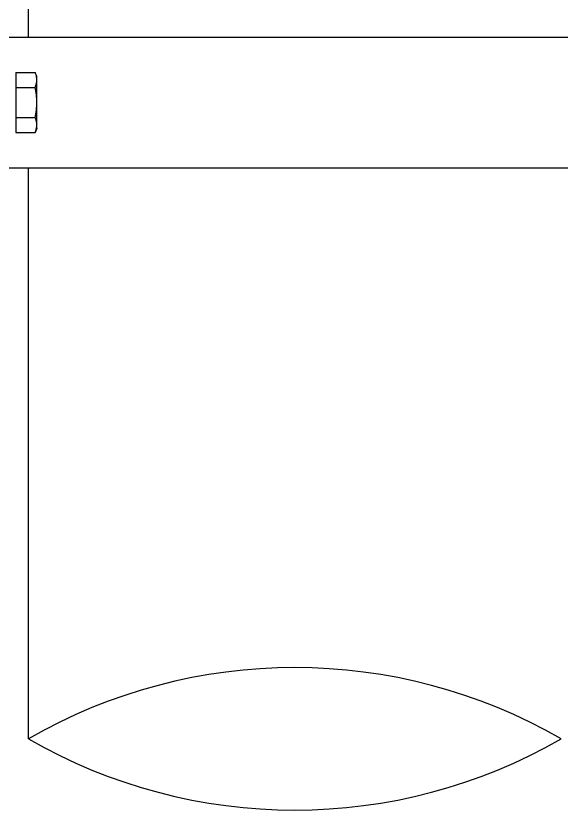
# Model space of a CAD drawing. Extents: x 27938 to 1507990, y 110129 to 923079.
# Drawn here: x 455062 to 456548, y 356646 to 358813 of the extents above; entities that cross this region are included whole.
import ezdxf

# ---------------------------------------------------------------- set-up
doc = ezdxf.new("R2010")
doc.units = 0
doc.header["$LTSCALE"] = 1000
doc.header["$MEASUREMENT"] = 0

msp = doc.modelspace()

# ---------------------------------------------------------------- linework, layer by layer
at = {"linetype": 'Continuous'}
for p, q in [((455096, 358754.3), (455096, 360207.8)), ((454869.8, 358754.3), (458225.6, 358754.3)), ((455061.7, 358658.5), (455061.7, 358494.2)), ((455061.7, 358658.5), (455114.6, 358658.5)), ((455118.7, 358647.5), (455114.6, 358658.5)), ((455118.7, 358505.2), (455118.7, 358647.5)), ((455061.7, 358617.5), (455114.6, 358617.5)), ((455061.7, 358535.3), (455114.6, 358535.3)), ((455061.7, 358494.2), (455114.6, 358494.2)), ((455118.7, 358505.2), (455114.6, 358494.2)), ((454869.8, 358398.4), (458225.6, 358398.4)), ((455096, 356840.3), (455096, 358398.4))]:
    msp.add_line(p, q, dxfattribs=at)
msp.add_arc((455061.2, 358636.9), 57.5, 10.5275, 11.3069, dxfattribs=at)
at = {"color": 0}
for centre, start, end in [((455821.8, 355582.8), 60.0059, 119.9941), ((455821.8, 358097.9), 240.0059, 299.9941)]:
    msp.add_arc(centre, 1452, start, end, dxfattribs=at)
at = {"linetype": 'Continuous'}
for points, knots in [([(455117.6, 358648.2), (455117.1, 358650.8), (455116.1, 358654.3), (455115, 358657.7), (455114.6, 358658.5)], [0, 0, 0, 0, 0.746895, 1, 1, 1, 1]), ([(455114.6, 358617.5), (455115.3, 358619.1), (455117.5, 358625.8), (455118.7, 358632.8), (455118.7, 358638)], [0, 0, 0, 0, 0.255696, 1, 1, 1, 1]), ([(455118.7, 358514.7), (455118.7, 358516.4), (455118.3, 358523.4), (455116.4, 358530.3), (455114.6, 358535.3)], [0, 0, 0, 0, 0.246324, 1, 1, 1, 1]), ([(455114.6, 358494.2), (455115.3, 358495.8), (455117.5, 358502.5), (455118.7, 358509.5), (455118.7, 358514.7)], [0, 0, 0, 0, 0.255696, 1, 1, 1, 1])]:
    msp.add_open_spline(points, degree=3, knots=knots, dxfattribs=at)
for points in [[(455118.7, 358638), (455118.7, 358641.1), (455118.3, 358644.3), (455117.8, 358647.4)], [(455118.7, 358576.4), (455118.7, 358590.1), (455117.1, 358603.9), (455114.6, 358617.5)], [(455114.6, 358535.3), (455117.1, 358548.8), (455118.7, 358562.6), (455118.7, 358576.4)]]:
    msp.add_open_spline(points, degree=3, dxfattribs=at)

doc.saveas('drawing.dxf')
